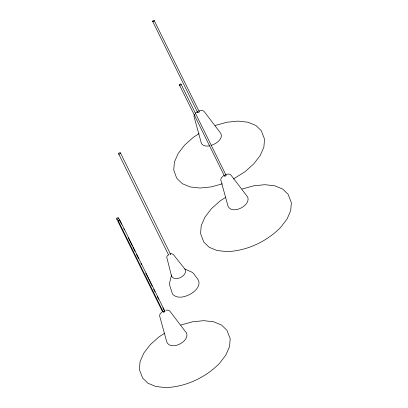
<?xml version="1.0" encoding="UTF-8"?>
<svg xmlns="http://www.w3.org/2000/svg" width="408" height="408" viewBox="0 0 408 408"><rect width="100%" height="100%" fill="white"/><g stroke="black" fill="none" stroke-linecap="round" stroke-linejoin="round"><path stroke-width="0.61" d="M171.579 274.9L169.733 282.382L169.534 284.753L172.497 294.107C178 300.048 187.614 296.274 193.198 292.312C195.687 290.267 198.171 287.778 198.885 284.529C200.053 280.23 195.83 277.262 193.943 273.936L192.188 272.284L184.691 268.984M194.443 114.301L193.938 116.209L201.124 142.356C201.756 146.095 206.474 146.498 209.457 145.845M195.203 113.312L197.355 111.588M168.208 254.893L167.081 256.096L166.76 257.3L171.467 275.869C174.43 282.372 187.486 276.048 185.344 269.647L173.247 254.383L171.539 253.684L169.84 254.006M224.171 175.175L221.264 177.883L220.754 179.79L227.939 205.943C231.678 215.251 251.063 205.811 247.692 197.059L231.035 175.17C229.719 173.594 227.358 174.007 225.639 174.573M163.006 311.151L160.099 313.864L159.589 315.772L166.775 341.919C170.513 351.232 189.904 341.787 186.527 333.04L169.871 311.146L168.326 310.162L165.852 310.167M199.038 133.656L193.28 137.353L184.549 145.161L178.118 153.571L174.42 162.032L173.747 169.952L176.21 176.919L177.011 178.531L182.34 183.697L190.235 186.946L200.093 188.037L211.268 186.91L222.421 183.814M225.854 197.237L220.111 200.925L211.369 208.748L204.938 217.153L201.226 225.66L200.568 233.585L203.806 242.082L209.156 247.279L217.036 250.527L226.914 251.619C247.054 250.864 266.444 241.699 280.592 227.475L287.033 219.055L290.715 210.61L291.368 202.74L288.079 194.274L282.688 189.062L274.732 185.783L264.838 184.696L253.71 185.819L242.005 189.067M164.689 333.219L158.947 336.906L150.205 344.724L143.774 353.134L140.061 361.641L139.403 369.566L142.642 378.063L147.992 383.26L155.871 386.509L165.75 387.6C185.895 386.845 205.28 377.68 219.428 363.457L225.874 355.031L229.551 346.591L230.204 338.716L226.914 330.256L221.524 325.038L213.522 321.759L203.709 320.673L192.545 321.795L180.841 325.048M233.366 178.99L245.009 171.732L253.781 163.883L260.217 155.468L263.894 147.043L264.537 139.118L261.258 130.688L255.872 125.475L247.952 122.211L238.053 121.11L226.894 122.232L215.189 125.486M198.818 110.986C200.537 110.425 202.898 110.007 204.214 111.583L220.871 133.477C223.344 139.296 215.761 144.014 211.043 145.406M154.204 20.573L199.186 111.583M152.663 21.41L197.64 112.419M181.024 84.155L226.006 175.165M179.479 84.992L224.461 176.001M120.437 152.898L170.768 254.74M118.641 153.872L168.693 255.143M119.86 220.136L164.842 311.146M118.478 217.928L119.6 220.208M120.161 221.345L121.569 224.191M123.818 228.74L124.379 229.877M128.316 237.844L132.253 245.81M132.814 246.947L135.068 251.496M136.471 254.342L138.72 258.896M140.969 263.446L141.535 264.583M145.753 273.12L152.22 286.202M153.627 289.048L155.03 291.893M157.279 296.443L158.686 299.288M162.904 307.826L164.031 310.1M118.315 220.973L163.297 311.982M116.678 218.902L162.511 311.641M198.946 111.43A0.877 0.495 -26.3 0 1 199.079 112.098A0.877 0.495 -26.3 0 1 197.997 112.588A0.877 0.495 -26.3 0 1 197.676 112.001M225.767 175.012A0.877 0.495 -26.3 0 1 225.854 175.736A0.877 0.495 -26.3 0 1 224.701 176.154A0.877 0.495 -26.3 0 1 224.609 175.43M164.22 310.993A0.877 0.495 -26.3 0 1 164.832 311.508A0.877 0.495 -26.3 0 1 163.649 312.151A0.877 0.495 -26.3 0 1 163.445 311.411M117.167 219.101A1.025 0.576 -26.3 0 0 118.529 218.071A1.025 0.576 -26.3 0 0 117.04 218.076A1.025 0.576 -26.3 0 0 117.167 219.101M153.082 21.578A0.877 0.495 -26.3 0 0 154.249 20.696A0.877 0.495 -26.3 0 0 152.975 20.696A0.877 0.495 -26.3 0 0 153.082 21.578M179.897 85.165A0.877 0.495 -26.3 0 0 181.07 84.278A0.877 0.495 -26.3 0 0 179.79 84.278A0.877 0.495 -26.3 0 0 179.897 85.165M118.733 221.146A0.877 0.495 -26.3 0 0 119.906 220.259A0.877 0.495 -26.3 0 0 118.626 220.259A0.877 0.495 -26.3 0 0 118.733 221.146M119.126 154.071A1.025 0.576 -26.3 0 0 120.487 153.041A1.025 0.576 -26.3 0 0 119.003 153.046A1.025 0.576 -26.3 0 0 119.126 154.071"/></g></svg>
